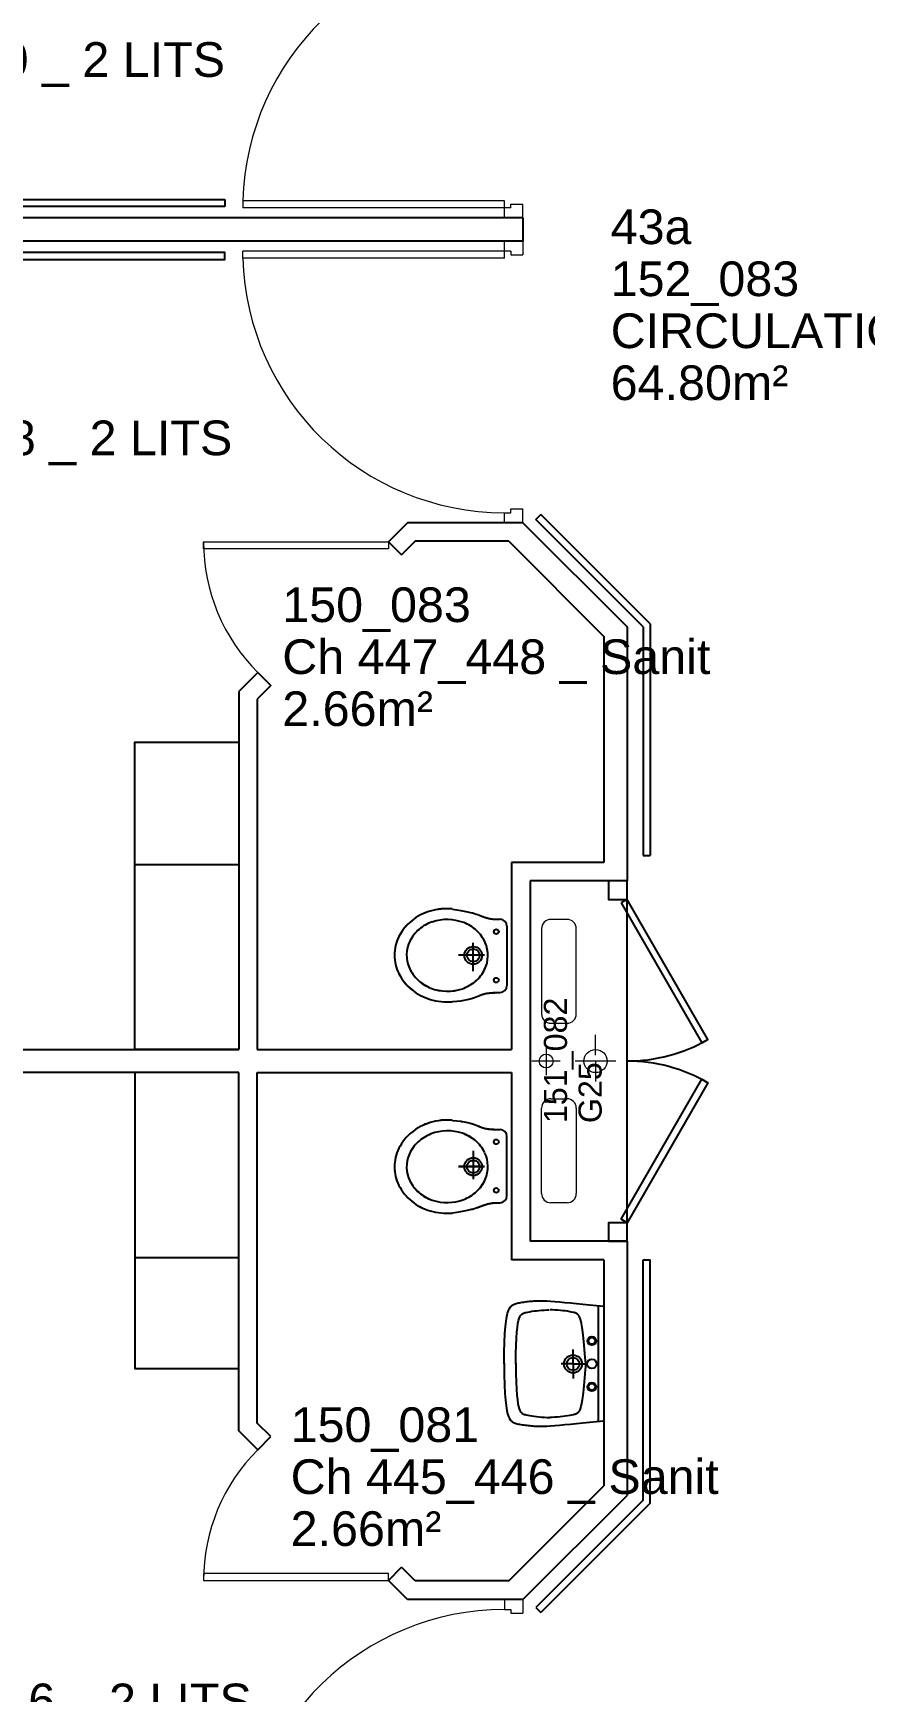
# Model space of a CAD drawing. Header units: metres. Extents: x -8 to 211, y -5 to 116.
# Drawn here: x 148.21 to 151.8, y 79.02 to 86.2 of the extents above; entities that cross this region are included whole.
import ezdxf

# ---------------------------------------------------------------- set-up
doc = ezdxf.new("R2010")
doc.units = ezdxf.units.M
doc.header["$LTSCALE"] = 0.6
doc.header["$MEASUREMENT"] = 0
doc.linetypes.add('CONTINU', pattern=[0])
doc.layers.get('0').update_dxf_attribs({"linetype": 'CONTINUOUS'})
for name, color, linetype in [('006 sanitaire', 5, 'CONTINUOUS'), ('009 main courante', 181, 'CONTINUOUS'), ('A_AGENC', 204, 'CONTINUOUS'), ('A_EQMP', 142, 'CONTINUOUS'), ('A_Etiqu_Gaine', 8, 'CONTINUOUS'), ('A_Etiqu_Gaine_ancien', 8, 'CONTINUOUS'), ('A_Etiqu_Gaine_code', 8, 'CONTINUOUS'), ('A_Etiqu_Local', 8, 'CONTINUOUS'), ('A_Etiqu_Local_ancien', 8, 'CONTINUOUS'), ('A_MUR_CLOIS', 8, 'CONTINU')]:
    doc.layers.add(name, color=color, linetype=linetype)
doc.layers.add('A_PORTE', color=8, linetype='CONTINU', lineweight=0)
doc.layers.add('A_SANI', color=5, linetype='CONTINU', lineweight=0)
doc.styles.add('Attribut', font='arial.ttf')

# ---------------------------------------------------------------- blocks, each defined once
blk = doc.blocks.new('A_Etiqu_Local')
at = {"style": 'Attribut', "flags": 1}
for tag, p in [('CODE_HOPITAL', (-0.4463, 1.632)), ('CODE_SITE', (-0.4463, 1.407)), ('CODE_BATIMENT', (-0.4463, 1.182)), ('CODE_SECTEUR', (-0.4463, 0.957)), ('CODE_ETAGE', (-0.4463, 0.732)), ('NOM_NORMALISE', (-0.4463, -0.843)), ('SECTEUR_ACTIVITE', (-0.4463, -1.068)), ('SOUS_SECTEUR_ACTIVITE', (-0.4463, -1.293)), ('VOLUME', (-0.4463, -1.518)), ('SERVICE', (-0.4463, -1.743)), ('CODE_UG', (-0.4463, -1.968)), ('CODE_UA', (-0.4463, -2.193)), ('CODE_POLE', (-0.4463, -2.418)), ('OCCUPANT_EXTERNE', (-0.4463, -2.643)), ('DISPONIBILITE', (-0.4463, -2.868)), ('ACCES_HANDICAPES', (-0.4463, -3.093)), ('NATURE_SOL', (-0.4463, -3.318)), ('RISQUE_LABORATOIRE', (-0.4463, -3.543)), ('AMIANTE', (-0.4463, -3.768))]:
    blk.add_attdef(tag, p, '', height=0.15, dxfattribs=at)
at = {"layer": 'A_Etiqu_Local', "style": 'Attribut'}
for tag, p in [('CODE_PIECE', (-0.4463, 0.282)), ('NOM_USAGE', (-0.4463, 0.057)), ('SURFACE', (-0.4463, -0.168))]:
    blk.add_attdef(tag, p, '', height=0.15, dxfattribs=at)
at = {"layer": 'A_Etiqu_Local_ancien', "style": 'Attribut'}
blk.add_attdef('CODE_PIECE_ANCIEN', (-0.4463, 0.507), '', height=0.15, dxfattribs=at)
blk = doc.blocks.new('A_Etiqu_Gaine')
at = {"style": 'Attribut', "flags": 1}
for tag, p in [('CODE_HOPITAL', (-0.4323, 0.8651)), ('CODE_SITE', (-0.4323, 0.7151)), ('CODE_BATIMENT', (-0.4323, 0.5651)), ('CODE_SECTEUR', (-0.4323, 0.4151)), ('CODE_ETAGE', (-0.4323, 0.2651)), ('NOM_NORMALISE', (-0.4323, -0.3349)), ('SECTEUR_ACTIVITE', (-0.4323, -0.4849)), ('SOUS_SECTEUR_ACTIVITE', (-0.4323, -0.6349)), ('SURFACE', (-0.4323, -0.7849)), ('CODE_UG', (-0.4323, -0.9349)), ('CODE_POLE', (-0.4323, -1.0849)), ('AMIANTE', (-0.4323, -1.2349))]:
    blk.add_attdef(tag, p, '', height=0.1, dxfattribs=at)
at = {"layer": 'A_Etiqu_Gaine', "style": 'Attribut'}
blk.add_attdef('NOM_USAGE', (-0.4323, -0.1849), '', height=0.1, dxfattribs=at)
at = {"layer": 'A_Etiqu_Gaine_ancien', "style": 'Attribut'}
blk.add_attdef('CODE_PIECE_ANCIEN', (-0.4323, 0.1151), '', height=0.1, dxfattribs=at)
at = {"layer": 'A_Etiqu_Gaine_code', "style": 'Attribut'}
blk.add_attdef('CODE_PIECE', (-0.4323, -0.0349), '', height=0.1, dxfattribs=at)
blk = doc.blocks.new('A$C26E73A60')
at = {"layer": '006 sanitaire', "linetype": 'Continuous'}
for p, q in [((0.0191, 0.5014), (0.0233, 0.5101)), ((0.0233, 0.5101), (0.0278, 0.5167)), ((0.0278, 0.5167), (0.0302, 0.5195)), ((0.0302, 0.5195), (0.0327, 0.5219)), ((0.0327, 0.5219), (0.0354, 0.524)), ((0.0354, 0.524), (0.0382, 0.5259)), ((0.0382, 0.5259), (0.0413, 0.5276)), ((0.0413, 0.5276), (0.0447, 0.5291)), ((0.0447, 0.5291), (0.0483, 0.5305)), ((0.0483, 0.5305), (0.0524, 0.5317)), ((0.0524, 0.5317), (0.0568, 0.5328)), ((0.0568, 0.5328), (0.0616, 0.5339)), ((0.0616, 0.5339), (0.067, 0.5349)), ((0.067, 0.5349), (0.0727, 0.5359)), ((0.0727, 0.5359), (0.0787, 0.5369)), ((0.0787, 0.5369), (0.085, 0.5378)), ((0.085, 0.5378), (0.0915, 0.5386)), ((0.0915, 0.5386), (0.098, 0.5395)), ((0.098, 0.5395), (0.1046, 0.5402)), ((0.1046, 0.5402), (0.1111, 0.5409)), ((0.1111, 0.5409), (0.1175, 0.5415)), ((0.1175, 0.5415), (0.1237, 0.5421)), ((0.1237, 0.5421), (0.1296, 0.5425)), ((0.1296, 0.5425), (0.1353, 0.5429)), ((0.1353, 0.5429), (0.1409, 0.5432)), ((0.1409, 0.5432), (0.1465, 0.5434)), ((0.1465, 0.5434), (0.1522, 0.5435)), ((0.1522, 0.5435), (0.158, 0.5436)), ((0.158, 0.5436), (0.164, 0.5435)), ((0.162, 0.5025), (0.1731, 0.5033)), ((0.164, 0.5435), (0.1704, 0.5433)), ((0.1704, 0.5433), (0.1772, 0.5431)), ((0.1731, 0.5033), (0.1842, 0.5039)), ((0.1772, 0.5431), (0.1845, 0.5427)), ((0.1842, 0.5039), (0.195, 0.5043)), ((0.1845, 0.5427), (0.2008, 0.5416)), ((0.21, 0.5039), (0.1993, 0.5043)), ((0.2008, 0.5416), (0.2194, 0.5402)), ((0.2211, 0.5033), (0.21, 0.5039)), ((0.2194, 0.5402), (0.2401, 0.5384)), ((0.2322, 0.5025), (0.2211, 0.5033)), ((0.2401, 0.5384), (0.2627, 0.5362)), ((0.2627, 0.5362), (0.2872, 0.5339)), ((0.2872, 0.5339), (0.3133, 0.5313)), ((0.3133, 0.5313), (0.341, 0.5285)), ((0.341, 0.5285), (0.37, 0.5256)), ((0.37, 0.5256), (0.4003, 0.5225)), ((0.4003, 0.5225), (0.4317, 0.5194)), ((0.4068, 0.5194), (0.4068, 0.0241)), ((0.4317, 0.5194), (0.4317, 0.0241)), ((0.0038, 0.4012), (0.006, 0.4312)), ((0.006, 0.4312), (0.0087, 0.4555)), ((0.0087, 0.4555), (0.0118, 0.4748)), ((0.0118, 0.4748), (0.0152, 0.4899)), ((0.0152, 0.4899), (0.0191, 0.5014)), ((0.0572, 0.4282), (0.0596, 0.4447)), ((0.0596, 0.4447), (0.0622, 0.4574)), ((0.0622, 0.4574), (0.0652, 0.4671)), ((0.0652, 0.4671), (0.0683, 0.4744)), ((0.0683, 0.4744), (0.0716, 0.4798)), ((0.0716, 0.4798), (0.0733, 0.482)), ((0.0733, 0.482), (0.0751, 0.4839)), ((0.0751, 0.4839), (0.077, 0.4856)), ((0.077, 0.4856), (0.0789, 0.487)), ((0.0789, 0.487), (0.081, 0.4883)), ((0.081, 0.4883), (0.0833, 0.4894)), ((0.0833, 0.4894), (0.0858, 0.4904)), ((0.0858, 0.4904), (0.0885, 0.4913)), ((0.0885, 0.4913), (0.0914, 0.4922)), ((0.0914, 0.4922), (0.0947, 0.493)), ((0.0947, 0.493), (0.102, 0.4946)), ((0.102, 0.4946), (0.1103, 0.4961)), ((0.1103, 0.4961), (0.1196, 0.4976)), ((0.1196, 0.4976), (0.1295, 0.499)), ((0.1295, 0.499), (0.14, 0.5003)), ((0.14, 0.5003), (0.1509, 0.5015)), ((0.1509, 0.5015), (0.162, 0.5025)), ((0.2433, 0.5015), (0.2322, 0.5025)), ((0.2542, 0.5003), (0.2433, 0.5015)), ((0.2647, 0.499), (0.2542, 0.5003)), ((0.2747, 0.4976), (0.2647, 0.499)), ((0.2839, 0.4961), (0.2747, 0.4976)), ((0.2922, 0.4946), (0.2839, 0.4961)), ((0.2996, 0.493), (0.2922, 0.4946)), ((0.3028, 0.4922), (0.2996, 0.493)), ((0.3057, 0.4913), (0.3028, 0.4922)), ((0.3084, 0.4904), (0.3057, 0.4913)), ((0.3109, 0.4894), (0.3084, 0.4904)), ((0.3132, 0.4883), (0.3109, 0.4894)), ((0.3153, 0.487), (0.3132, 0.4883)), ((0.3173, 0.4856), (0.3153, 0.487)), ((0.3191, 0.4839), (0.3173, 0.4856)), ((0.3209, 0.482), (0.3191, 0.4839)), ((0.3226, 0.4798), (0.3209, 0.482)), ((0.3259, 0.4744), (0.3226, 0.4798)), ((0.3291, 0.4671), (0.3259, 0.4744)), ((0.3322, 0.4574), (0.3291, 0.4671)), ((0.3353, 0.4447), (0.3322, 0.4574)), ((0.3382, 0.4282), (0.3353, 0.4447)), ((0.0008, 0.3212), (0.002, 0.3648)), ((0.002, 0.3648), (0.0038, 0.4012)), ((0.0521, 0.3508), (0.0534, 0.3819)), ((0.0534, 0.3819), (0.0551, 0.4075)), ((0.0551, 0.4075), (0.0572, 0.4282)), ((0.3412, 0.4075), (0.3382, 0.4282)), ((0.3441, 0.3819), (0.3412, 0.4075)), ((0.347, 0.3508), (0.3441, 0.3819)), ((0, 0.2698), (0.0008, 0.3212)), ((0.0508, 0.2696), (0.0512, 0.3135)), ((0.0512, 0.3135), (0.0521, 0.3508)), ((0.2982, 0.2698), (0.2982, 0.333)), ((0.3499, 0.3135), (0.347, 0.3508)), ((0.3529, 0.2696), (0.3499, 0.3135)), ((0, 0.2737), (0.0008, 0.2223)), ((0.0008, 0.2223), (0.002, 0.1788)), ((0.0508, 0.2729), (0.0512, 0.229)), ((0.0512, 0.229), (0.0521, 0.1917)), ((0.2982, 0.2698), (0.2471, 0.2698)), ((0.2982, 0.2698), (0.2982, 0.2066)), ((0.2982, 0.2698), (0.3492, 0.2698)), ((0.3499, 0.229), (0.347, 0.1917)), ((0.3529, 0.2729), (0.3499, 0.229)), ((0.002, 0.1788), (0.0038, 0.1423)), ((0.0521, 0.1917), (0.0534, 0.1606)), ((0.0534, 0.1606), (0.0551, 0.135)), ((0.3441, 0.1606), (0.3412, 0.135)), ((0.347, 0.1917), (0.3441, 0.1606)), ((0.0038, 0.1423), (0.006, 0.1124)), ((0.006, 0.1124), (0.0087, 0.0881)), ((0.0087, 0.0881), (0.0118, 0.0687)), ((0.0551, 0.135), (0.0572, 0.1143)), ((0.0572, 0.1143), (0.0596, 0.0979)), ((0.0596, 0.0979), (0.0622, 0.0851)), ((0.0622, 0.0851), (0.0652, 0.0754)), ((0.0652, 0.0754), (0.0683, 0.0681)), ((0.3291, 0.0754), (0.3259, 0.0681)), ((0.3322, 0.0851), (0.3291, 0.0754)), ((0.3353, 0.0979), (0.3322, 0.0851)), ((0.3382, 0.1143), (0.3353, 0.0979)), ((0.3412, 0.135), (0.3382, 0.1143)), ((0.0118, 0.0687), (0.0152, 0.0537)), ((0.0152, 0.0537), (0.0191, 0.0422)), ((0.0191, 0.0422), (0.0233, 0.0334)), ((0.0233, 0.0334), (0.0278, 0.0268)), ((0.0278, 0.0268), (0.0302, 0.0241)), ((0.0302, 0.0241), (0.0327, 0.0217)), ((0.0327, 0.0217), (0.0354, 0.0195)), ((0.0354, 0.0195), (0.0382, 0.0176)), ((0.0382, 0.0176), (0.0413, 0.0159)), ((0.0413, 0.0159), (0.0447, 0.0144)), ((0.0447, 0.0144), (0.0483, 0.0131)), ((0.0483, 0.0131), (0.0524, 0.0119)), ((0.0524, 0.0119), (0.0568, 0.0108)), ((0.0568, 0.0108), (0.0616, 0.0097)), ((0.0616, 0.0097), (0.067, 0.0087)), ((0.067, 0.0087), (0.0727, 0.0077)), ((0.0683, 0.0681), (0.0716, 0.0627)), ((0.0716, 0.0627), (0.0733, 0.0605)), ((0.0727, 0.0077), (0.0787, 0.0067)), ((0.0733, 0.0605), (0.0751, 0.0586)), ((0.0751, 0.0586), (0.077, 0.0569)), ((0.077, 0.0569), (0.0789, 0.0555)), ((0.0787, 0.0067), (0.085, 0.0058)), ((0.0789, 0.0555), (0.081, 0.0542)), ((0.081, 0.0542), (0.0833, 0.0531)), ((0.0833, 0.0531), (0.0858, 0.0521)), ((0.085, 0.0058), (0.0915, 0.0049)), ((0.0858, 0.0521), (0.0885, 0.0512)), ((0.0885, 0.0512), (0.0914, 0.0503)), ((0.0914, 0.0503), (0.0947, 0.0495)), ((0.0915, 0.0049), (0.098, 0.0041)), ((0.0947, 0.0495), (0.102, 0.0479)), ((0.098, 0.0041), (0.1046, 0.0034)), ((0.102, 0.0479), (0.1103, 0.0464)), ((0.1046, 0.0034), (0.1111, 0.0027)), ((0.1103, 0.0464), (0.1196, 0.0449)), ((0.1111, 0.0027), (0.1175, 0.002)), ((0.1175, 0.002), (0.1237, 0.0015)), ((0.1196, 0.0449), (0.1297, 0.0435)), ((0.1237, 0.0015), (0.1296, 0.001)), ((0.1296, 0.001), (0.1353, 0.0006)), ((0.1297, 0.0435), (0.1403, 0.0422)), ((0.1353, 0.0006), (0.1409, 0.0004)), ((0.1403, 0.0422), (0.1514, 0.041)), ((0.1409, 0.0004), (0.1465, 0.0001)), ((0.1465, 0.0001), (0.1522, 0)), ((0.1514, 0.041), (0.1627, 0.04)), ((0.1522, 0), (0.158, 0)), ((0.158, 0), (0.164, 0.0001)), ((0.1627, 0.04), (0.1743, 0.0392)), ((0.164, 0.0001), (0.1704, 0.0002)), ((0.1704, 0.0002), (0.1772, 0.0005)), ((0.1743, 0.0392), (0.1858, 0.0385)), ((0.1772, 0.0005), (0.1845, 0.0009)), ((0.1845, 0.0009), (0.2008, 0.002)), ((0.1858, 0.0385), (0.1971, 0.0382)), ((0.2085, 0.0385), (0.1971, 0.0382)), ((0.2008, 0.002), (0.2194, 0.0034)), ((0.22, 0.0392), (0.2085, 0.0385)), ((0.2194, 0.0034), (0.2401, 0.0052)), ((0.2315, 0.04), (0.22, 0.0392)), ((0.2429, 0.041), (0.2315, 0.04)), ((0.2401, 0.0052), (0.2627, 0.0073)), ((0.2539, 0.0422), (0.2429, 0.041)), ((0.2646, 0.0435), (0.2539, 0.0422)), ((0.2627, 0.0073), (0.2872, 0.0097)), ((0.2746, 0.0449), (0.2646, 0.0435)), ((0.2839, 0.0464), (0.2746, 0.0449)), ((0.2922, 0.0479), (0.2839, 0.0464)), ((0.2872, 0.0097), (0.3133, 0.0123)), ((0.2996, 0.0495), (0.2922, 0.0479)), ((0.3028, 0.0503), (0.2996, 0.0495)), ((0.3057, 0.0512), (0.3028, 0.0503)), ((0.3084, 0.0521), (0.3057, 0.0512)), ((0.3109, 0.0531), (0.3084, 0.0521)), ((0.3132, 0.0542), (0.3109, 0.0531)), ((0.3153, 0.0555), (0.3132, 0.0542)), ((0.3133, 0.0123), (0.341, 0.0151)), ((0.3173, 0.0569), (0.3153, 0.0555)), ((0.3191, 0.0586), (0.3173, 0.0569)), ((0.3209, 0.0605), (0.3191, 0.0586)), ((0.3226, 0.0627), (0.3209, 0.0605)), ((0.3259, 0.0681), (0.3226, 0.0627)), ((0.341, 0.0151), (0.37, 0.018)), ((0.37, 0.018), (0.4003, 0.021)), ((0.4003, 0.021), (0.4317, 0.0241))]:
    blk.add_line(p, q, dxfattribs=at)
for centre, radius in [((0.3797, 0.3693), 0.0189), ((0.3797, 0.3693), 0.0144), ((0.2982, 0.2698), 0.0387), ((0.2982, 0.2698), 0.0274), ((0.3797, 0.2698), 0.0204), ((0.3797, 0.1703), 0.0189), ((0.3797, 0.1703), 0.0144)]:
    blk.add_circle(centre, radius, dxfattribs=at)

msp = doc.modelspace()

# ---------------------------------------------------------------- linework, layer by layer
at = {"layer": '006 sanitaire', "color": 8, "linetype": 'Continuous'}
for p, q in [((150.0193, 82.4041), (150.0386, 82.4012)), ((150.0386, 82.4016), (150.0558, 82.3987)), ((150.0386, 82.4012), (150.0558, 82.3983)), ((150.0558, 82.3983), (150.071, 82.3954)), ((150.071, 82.3958), (150.0843, 82.393)), ((150.071, 82.3954), (150.0843, 82.3926)), ((150.0843, 82.393), (150.096, 82.3903)), ((150.0843, 82.3926), (150.096, 82.3899)), ((150.096, 82.3903), (150.1061, 82.3876)), ((150.1061, 82.3876), (150.1149, 82.3851)), ((150.1149, 82.3847), (150.1225, 82.3824)), ((150.1225, 82.3827), (150.1291, 82.3805)), ((150.1291, 82.3801), (150.1348, 82.3781)), ((150.1348, 82.3781), (150.1374, 82.3771)), ((150.1374, 82.3775), (150.1399, 82.3766)), ((150.1399, 82.3762), (150.1422, 82.3754)), ((150.1422, 82.3757), (150.1444, 82.3749)), ((150.1444, 82.3749), (150.1466, 82.3741)), ((150.1444, 82.3745), (150.1466, 82.3737)), ((150.1466, 82.3741), (150.1487, 82.3733)), ((150.1487, 82.3729), (150.1507, 82.3722)), ((150.1507, 82.3725), (150.1528, 82.3718)), ((150.1507, 82.3722), (150.1528, 82.3714)), ((150.1528, 82.3714), (150.1548, 82.3707)), ((150.1548, 82.3707), (150.1569, 82.3699)), ((150.1569, 82.3699), (150.159, 82.3692)), ((150.159, 82.3696), (150.1612, 82.3689)), ((150.159, 82.3692), (150.1612, 82.3685)), ((150.1612, 82.3685), (150.1634, 82.3678)), ((150.1634, 82.3681), (150.1657, 82.3674)), ((150.1634, 82.3678), (150.1657, 82.3671)), ((150.1657, 82.3671), (150.1679, 82.3664)), ((150.1679, 82.3668), (150.1702, 82.3661)), ((150.1679, 82.3664), (150.1702, 82.3657)), ((150.1702, 82.3661), (150.1725, 82.3655)), ((150.1725, 82.3655), (150.1748, 82.3649)), ((150.1725, 82.3651), (150.1748, 82.3645)), ((150.1748, 82.3649), (150.1771, 82.3643)), ((150.1748, 82.3645), (150.1771, 82.3639)), ((150.1771, 82.3643), (150.1793, 82.3638)), ((150.1771, 82.3639), (150.1793, 82.3634)), ((150.1793, 82.3638), (150.1837, 82.3629)), ((150.1793, 82.3634), (150.1837, 82.3626)), ((150.1837, 82.3629), (150.1881, 82.3622)), ((150.1837, 82.3626), (150.1881, 82.3618)), ((150.1881, 82.3618), (150.1924, 82.3613)), ((150.1924, 82.3617), (150.1966, 82.3613)), ((150.1966, 82.3613), (150.2009, 82.361)), ((150.2009, 82.3606), (150.2052, 82.3604)), ((150.2052, 82.3608), (150.2096, 82.3606)), ((150.2052, 82.3604), (150.2096, 82.3603)), ((150.2096, 82.3606), (150.214, 82.3606)), ((150.214, 82.3606), (150.2186, 82.3606)), ((150.214, 82.3602), (150.2186, 82.3602)), ((150.2186, 82.3606), (150.2234, 82.3606)), ((150.2234, 82.3606), (150.2265, 82.3604)), ((150.2554, 82.3305), (150.2554, 82.0733)), ((150.1096, 82.1356), (150.1096, 82.2576)), ((150.1584, 82.2043), (150.0461, 82.2043)), ((150.0193, 82.0037), (150.0386, 82.0054)), ((150.0386, 82.0054), (150.0558, 82.0075)), ((150.0558, 82.0075), (150.071, 82.01)), ((150.071, 82.0103), (150.0843, 82.013)), ((150.0843, 82.013), (150.096, 82.0158)), ((150.096, 82.0158), (150.1061, 82.0188)), ((150.096, 82.0155), (150.1061, 82.0184)), ((150.1061, 82.0184), (150.1149, 82.0213)), ((150.1149, 82.0217), (150.1225, 82.0245)), ((150.1149, 82.0213), (150.1225, 82.0241)), ((150.1225, 82.0245), (150.1291, 82.0272)), ((150.1291, 82.0272), (150.1348, 82.0296)), ((150.1348, 82.0296), (150.1374, 82.0307)), ((150.1374, 82.0303), (150.1399, 82.0314)), ((150.1399, 82.0314), (150.1422, 82.0323)), ((150.1422, 82.0323), (150.1444, 82.0332)), ((150.1444, 82.0336), (150.1466, 82.0344)), ((150.1466, 82.034), (150.1487, 82.0348)), ((150.1487, 82.0351), (150.1507, 82.0358)), ((150.1507, 82.0358), (150.1528, 82.0365)), ((150.1507, 82.0355), (150.1528, 82.0361)), ((150.1528, 82.0361), (150.1548, 82.0367)), ((150.1548, 82.0371), (150.1569, 82.0377)), ((150.1548, 82.0367), (150.1569, 82.0373)), ((150.1569, 82.0373), (150.159, 82.0378)), ((150.159, 82.0382), (150.1612, 82.0387)), ((150.159, 82.0378), (150.1612, 82.0383)), ((150.1612, 82.0387), (150.1634, 82.0392)), ((150.1612, 82.0383), (150.1634, 82.0388)), ((150.1634, 82.0392), (150.1657, 82.0396)), ((150.1634, 82.0388), (150.1657, 82.0392)), ((150.1657, 82.0396), (150.1679, 82.04)), ((150.1679, 82.04), (150.1702, 82.0404)), ((150.1679, 82.0396), (150.1702, 82.04)), ((150.1702, 82.04), (150.1725, 82.0403)), ((150.1725, 82.0403), (150.1748, 82.0406)), ((150.1748, 82.0406), (150.1771, 82.0409)), ((150.1771, 82.0409), (150.1793, 82.0412)), ((150.1793, 82.0415), (150.1837, 82.042)), ((150.1837, 82.042), (150.1881, 82.0423)), ((150.1837, 82.0416), (150.1881, 82.042)), ((150.1881, 82.042), (150.1924, 82.0422)), ((150.1924, 82.0426), (150.1966, 82.0428)), ((150.1966, 82.0428), (150.2009, 82.043)), ((150.1966, 82.0424), (150.2009, 82.0426)), ((150.2009, 82.0426), (150.2052, 82.0427)), ((150.2052, 82.0431), (150.2096, 82.0431)), ((150.2096, 82.0431), (150.214, 82.0432)), ((150.214, 82.0432), (150.2186, 82.0432)), ((150.2186, 82.0432), (150.2234, 82.0432)), ((150.2186, 82.0428), (150.2234, 82.0428)), ((150.2234, 82.0428), (150.2265, 82.0429)), ((150.0193, 81.4898), (150.0386, 81.4881)), ((150.0193, 81.4894), (150.0386, 81.4877)), ((150.0386, 81.4881), (150.0558, 81.486)), ((150.0558, 81.486), (150.071, 81.4836)), ((150.0558, 81.4856), (150.071, 81.4832)), ((150.071, 81.4836), (150.0843, 81.4809)), ((150.071, 81.4832), (150.0843, 81.4805)), ((150.0843, 81.4809), (150.096, 81.4781)), ((150.0843, 81.4805), (150.096, 81.4777)), ((150.096, 81.4777), (150.1061, 81.4748)), ((150.1061, 81.4752), (150.1149, 81.4722)), ((150.1061, 81.4748), (150.1149, 81.4719)), ((150.1149, 81.4722), (150.1225, 81.4694)), ((150.1225, 81.469), (150.1291, 81.4664)), ((150.1291, 81.4667), (150.1348, 81.4643)), ((150.1291, 81.4664), (150.1348, 81.4639)), ((150.1348, 81.4643), (150.1374, 81.4632)), ((150.1348, 81.4639), (150.1374, 81.4628)), ((150.1374, 81.4632), (150.1399, 81.4622)), ((150.1374, 81.4628), (150.1399, 81.4618)), ((150.1399, 81.4622), (150.1422, 81.4612)), ((150.1422, 81.4612), (150.1444, 81.4604)), ((150.1422, 81.4609), (150.1444, 81.46)), ((150.1444, 81.4604), (150.1466, 81.4595)), ((150.1444, 81.46), (150.1466, 81.4592)), ((150.1466, 81.4595), (150.1487, 81.4588)), ((150.1466, 81.4592), (150.1487, 81.4584)), ((150.1487, 81.4588), (150.1507, 81.4581)), ((150.1487, 81.4584), (150.1507, 81.4577)), ((150.1507, 81.4577), (150.1528, 81.457)), ((150.1528, 81.4574), (150.1548, 81.4568)), ((150.1528, 81.457), (150.1548, 81.4564)), ((150.1548, 81.4568), (150.1569, 81.4562)), ((150.1569, 81.4559), (150.159, 81.4553)), ((150.159, 81.4553), (150.1612, 81.4548)), ((150.1612, 81.4552), (150.1634, 81.4547)), ((150.1634, 81.4547), (150.1657, 81.4543)), ((150.1657, 81.4543), (150.1679, 81.4539)), ((150.1679, 81.4535), (150.1702, 81.4532)), ((150.1702, 81.4536), (150.1725, 81.4532)), ((150.1702, 81.4532), (150.1725, 81.4528)), ((150.1725, 81.4532), (150.1748, 81.4529)), ((150.1725, 81.4528), (150.1748, 81.4525)), ((150.1748, 81.4529), (150.1771, 81.4526)), ((150.1748, 81.4525), (150.1771, 81.4522)), ((150.1771, 81.4526), (150.1793, 81.4524)), ((150.1771, 81.4522), (150.1793, 81.452)), ((150.1793, 81.4524), (150.1837, 81.4519)), ((150.1793, 81.452), (150.1837, 81.4516)), ((150.1837, 81.4519), (150.1881, 81.4516)), ((150.1881, 81.4516), (150.1924, 81.4513)), ((150.1924, 81.4513), (150.1966, 81.4511)), ((150.1924, 81.4509), (150.1966, 81.4507)), ((150.1966, 81.4511), (150.2009, 81.4509)), ((150.2009, 81.4509), (150.2052, 81.4508)), ((150.2009, 81.4506), (150.2052, 81.4505)), ((150.2052, 81.4505), (150.2096, 81.4504)), ((150.2096, 81.4508), (150.214, 81.4508)), ((150.214, 81.4504), (150.2186, 81.4504)), ((150.2186, 81.4504), (150.2234, 81.4504)), ((150.2234, 81.4507), (150.2265, 81.4506)), ((150.2234, 81.4504), (150.2265, 81.4502)), ((150.1096, 81.358), (150.1096, 81.2359)), ((150.2554, 81.1635), (150.2554, 81.4206)), ((150.1584, 81.2896), (150.0461, 81.2896)), ((150.1584, 81.2892), (150.0461, 81.2892)), ((150.0193, 81.089), (150.0386, 81.092)), ((150.0386, 81.092), (150.0558, 81.0949)), ((150.0558, 81.0952), (150.071, 81.0981)), ((150.0558, 81.0949), (150.071, 81.0977)), ((150.071, 81.0977), (150.0843, 81.1005)), ((150.0843, 81.1005), (150.096, 81.1033)), ((150.096, 81.1037), (150.1061, 81.1063)), ((150.096, 81.1033), (150.1061, 81.1059)), ((150.1061, 81.1059), (150.1149, 81.1084)), ((150.1149, 81.1084), (150.1225, 81.1108)), ((150.1225, 81.1112), (150.1291, 81.1134)), ((150.1225, 81.1108), (150.1291, 81.113)), ((150.1291, 81.1134), (150.1348, 81.1155)), ((150.1291, 81.113), (150.1348, 81.1151)), ((150.1348, 81.1155), (150.1374, 81.1164)), ((150.1348, 81.1151), (150.1374, 81.116)), ((150.1374, 81.1164), (150.1399, 81.1173)), ((150.1374, 81.116), (150.1399, 81.1169)), ((150.1399, 81.1173), (150.1422, 81.1182)), ((150.1399, 81.1169), (150.1422, 81.1178)), ((150.1422, 81.1182), (150.1444, 81.119)), ((150.1422, 81.1178), (150.1444, 81.1186)), ((150.1444, 81.119), (150.1466, 81.1198)), ((150.1466, 81.1198), (150.1487, 81.1206)), ((150.1466, 81.1195), (150.1487, 81.1202)), ((150.1487, 81.1206), (150.1507, 81.1214)), ((150.1487, 81.1202), (150.1507, 81.121)), ((150.1507, 81.1214), (150.1528, 81.1221)), ((150.1528, 81.1221), (150.1548, 81.1229)), ((150.1528, 81.1217), (150.1548, 81.1225)), ((150.1548, 81.1229), (150.1569, 81.1236)), ((150.1548, 81.1225), (150.1569, 81.1232)), ((150.1569, 81.1236), (150.159, 81.1243)), ((150.1569, 81.1232), (150.159, 81.1239)), ((150.159, 81.1239), (150.1612, 81.1247)), ((150.1612, 81.1247), (150.1634, 81.1254)), ((150.1634, 81.1258), (150.1657, 81.1265)), ((150.1657, 81.1265), (150.1679, 81.1272)), ((150.1657, 81.1261), (150.1679, 81.1268)), ((150.1679, 81.1272), (150.1702, 81.1278)), ((150.1702, 81.1278), (150.1725, 81.1284)), ((150.1725, 81.1281), (150.1748, 81.1287)), ((150.1748, 81.129), (150.1771, 81.1296)), ((150.1771, 81.1292), (150.1793, 81.1297)), ((150.1793, 81.1297), (150.1837, 81.1306)), ((150.1837, 81.131), (150.1881, 81.1317)), ((150.1881, 81.1317), (150.1924, 81.1322)), ((150.1881, 81.1313), (150.1924, 81.1319)), ((150.1924, 81.1322), (150.1966, 81.1327)), ((150.1924, 81.1319), (150.1966, 81.1323)), ((150.1966, 81.1323), (150.2009, 81.1326)), ((150.2009, 81.133), (150.2052, 81.1331)), ((150.2009, 81.1326), (150.2052, 81.1328)), ((150.2052, 81.1328), (150.2096, 81.1329)), ((150.2096, 81.1333), (150.214, 81.1333)), ((150.214, 81.133), (150.2186, 81.133)), ((150.2186, 81.1334), (150.2234, 81.1334)), ((150.2186, 81.133), (150.2234, 81.133)), ((150.2234, 81.1334), (150.2265, 81.1335))]:
    msp.add_line(p, q, dxfattribs=at)
for centre, radius in [((150.2093, 82.3068), 0.0105), ((150.2093, 82.3065), 0.0105), ((150.1096, 82.2039), 0.0383), ((150.1096, 82.2043), 0.0276), ((150.2093, 82.0965), 0.0105), ((150.2093, 81.3967), 0.0105), ((150.1096, 81.2896), 0.0383), ((150.1096, 81.2892), 0.0383), ((150.1096, 81.2896), 0.0276), ((150.1096, 81.2892), 0.0276), ((150.2093, 81.1867), 0.0105)]:
    msp.add_circle(centre, radius, dxfattribs=at)
for centre, radius, start, end in [((149.9883, 82.1731), 0.232, 106.22047, 128.6625), ((149.996, 82.1466), 0.2596, 85.01907, 106.22016), ((149.996, 82.1462), 0.2596, 85.01907, 106.22016), ((149.9964, 82.1606), 0.1986, 68.71824, 108.91928), ((150.2254, 82.3301), 0.03, 359.99998, 87.81649), ((149.9475, 82.205), 0.1787, 153.37703, 180.00001), ((149.9726, 82.1927), 0.2069, 128.66279, 153.37745), ((149.9726, 82.1924), 0.2069, 128.66279, 153.37745), ((149.9774, 82.1961), 0.1581, 130.26793, 153.69014), ((149.9891, 82.1823), 0.1761, 108.90989, 130.26754), ((150.0046, 82.182), 0.1761, 47.36056, 68.7182), ((150.0168, 82.1952), 0.1581, 23.93805, 47.36027), ((149.9592, 82.2051), 0.1377, 153.69118, 203.91568), ((150.0354, 82.2035), 0.1377, 333.69002, 23.93902), ((150.0354, 82.2031), 0.1377, 333.69002, 23.93902), ((149.9483, 82.2053), 0.1796, 180.00042, 206.51893), ((149.9778, 82.2134), 0.1581, 203.93805, 227.36027), ((150.0171, 82.2126), 0.1581, 310.26863, 333.69085), ((150.0171, 82.2122), 0.1581, 310.26863, 333.69085), ((149.9754, 82.2188), 0.2098, 206.51896, 231.02157), ((149.9754, 82.2185), 0.2098, 206.51896, 231.02157), ((149.99, 82.2266), 0.1761, 227.36056, 248.7182), ((149.99, 82.2263), 0.1761, 227.36056, 248.7182), ((150.0055, 82.2263), 0.1761, 288.91066, 310.2683), ((150.2254, 82.0729), 0.03, 272.18353, 359.99998), ((149.9911, 82.2383), 0.2348, 231.02128, 253.30031), ((149.9983, 82.2624), 0.26, 253.30068, 274.46337), ((149.9982, 82.2476), 0.1986, 248.71824, 288.88532), ((149.9982, 82.2473), 0.1986, 248.71824, 288.88532), ((149.9754, 81.2751), 0.2098, 128.97843, 153.48104), ((149.9911, 81.2556), 0.2348, 106.69969, 128.97872), ((149.9911, 81.2552), 0.2348, 106.69969, 128.97872), ((149.99, 81.2669), 0.1761, 111.2818, 132.63944), ((149.9983, 81.2315), 0.26, 85.53663, 106.69932), ((149.9983, 81.2312), 0.26, 85.53663, 106.69932), ((149.9982, 81.2459), 0.1986, 71.09023, 111.2684), ((150.0055, 81.2676), 0.1761, 49.7317, 71.08934), ((150.0055, 81.2672), 0.1761, 49.7317, 71.08934), ((150.2254, 81.4206), 0.03, 359.99998, 87.81648), ((150.2254, 81.4203), 0.03, 359.99998, 87.81648), ((149.9483, 81.2886), 0.1796, 153.48107, 179.99958), ((149.9483, 81.2882), 0.1796, 153.48107, 179.99958), ((149.9778, 81.2805), 0.1581, 132.63973, 156.06195), ((149.9778, 81.2802), 0.1581, 132.63973, 156.06195), ((150.0171, 81.2814), 0.1581, 26.30915, 49.73137), ((150.0354, 81.29), 0.1377, 336.06169, 26.28815), ((149.9475, 81.2886), 0.1787, 179.99999, 206.62297), ((149.9475, 81.2882), 0.1787, 179.99999, 206.62297), ((149.9592, 81.2888), 0.1377, 156.0615, 206.3221), ((149.9592, 81.2884), 0.1377, 156.0615, 206.3221), ((149.9726, 81.3012), 0.2069, 206.62255, 231.33721), ((149.9774, 81.2979), 0.1581, 206.31041, 229.73262), ((149.9774, 81.2975), 0.1581, 206.31041, 229.73262), ((150.0168, 81.2987), 0.1581, 312.63973, 336.06195), ((150.0168, 81.2983), 0.1581, 312.63973, 336.06195), ((149.9883, 81.3208), 0.232, 231.3375, 253.77953), ((149.9883, 81.3204), 0.232, 231.3375, 253.77953), ((149.9891, 81.3116), 0.1761, 229.7317, 251.08934), ((149.9891, 81.3112), 0.1761, 229.7317, 251.08934), ((149.9964, 81.3326), 0.1986, 251.08941, 291.29174), ((150.0046, 81.3116), 0.1761, 291.2818, 312.63944), ((150.2254, 81.1631), 0.03, 272.18353, 359.99998), ((149.996, 81.3473), 0.2596, 253.77984, 274.98093)]:
    msp.add_arc(centre, radius, start, end, dxfattribs=at)
at = {"layer": '009 main courante', "color": 8, "linetype": 'Continuous'}
for p, q in [((146.0899, 85.4764), (149.0349, 85.4764)), ((149.0349, 85.4464), (146.0899, 85.4464)), ((149.0349, 85.4764), (149.0349, 85.4464)), ((150.3806, 84.0914), (150.4018, 84.1126)), ((150.8452, 83.6267), (150.3806, 84.0914)), ((150.8752, 83.6391), (150.4018, 84.1126)), ((150.8452, 83.6267), (150.8452, 82.6357)), ((150.8752, 83.6391), (150.8752, 82.6357)), ((150.8452, 82.6358), (150.8752, 82.6357)), ((150.8452, 80.8864), (150.8752, 80.8864)), ((150.8452, 79.8454), (150.8452, 80.8864)), ((150.8752, 79.833), (150.8752, 80.8864)), ((150.8452, 79.8454), (150.3806, 79.3808)), ((150.8752, 79.833), (150.4018, 79.3596)), ((150.3806, 79.3808), (150.4018, 79.3596))]:
    msp.add_line(p, q, dxfattribs=at)
msp.add_lwpolyline([(146.0899, 85.216), (149.0349, 85.216), (149.0349, 85.246), (146.0899, 85.246)], dxfattribs=at)
at = {"layer": 'A_AGENC', "color": 8, "linetype": 'Continuous'}
for points in [[(150.7749, 82.5265), (150.6949, 82.5265), (150.6949, 82.4465), (150.7749, 82.4465)], [(150.7749, 81.0465), (150.6949, 81.0465), (150.6949, 80.9665), (150.7749, 80.9665), (150.7749, 82.5265)]]:
    msp.add_lwpolyline(points, dxfattribs=at)
for points in [[(150.7489, 82.4315), (151.0989, 81.8253), (151.1249, 81.8403), (150.7749, 82.4465)], [(150.7489, 81.0615), (151.0989, 81.6677), (151.1249, 81.6527), (150.7749, 81.0465)]]:
    msp.add_lwpolyline(points, close=True, dxfattribs=at)
for centre, start, end in [((150.7749, 82.4465), 270, 300), ((150.7749, 81.0465), 59.99999, 90)]:
    msp.add_arc(centre, 0.7, start, end, dxfattribs=at)
at = {"layer": 'A_EQMP', "color": 8, "linetype": 'Continuous'}
for p, q in [((148.6449, 82.5967), (149.0949, 82.5967)), ((148.6449, 80.8965), (149.0949, 80.8965))]:
    msp.add_line(p, q, dxfattribs=at)
for points in [[(149.0949, 81.7967), (148.6449, 81.7967), (148.6449, 83.1267), (149.0949, 83.1267)], [(149.0949, 81.6965), (148.6449, 81.6965), (148.6449, 80.416), (149.0949, 80.416)]]:
    msp.add_lwpolyline(points, close=True, dxfattribs=at)
at = {"layer": 'A_MUR_CLOIS', "color": 8, "linetype": 'Continuous'}
for p, q in [((150.3249, 85.3964), (145.9999, 85.3964)), ((150.3249, 85.3965), (150.3249, 85.2963)), ((150.3249, 85.2963), (145.9999, 85.2963)), ((149.8249, 84.0765), (149.7428, 83.9944)), ((150.3249, 84.0765), (149.8249, 84.0765)), ((150.3249, 84.0765), (150.7749, 83.6265)), ((149.7428, 83.9944), (149.7993, 83.9378)), ((149.8581, 83.9965), (149.7993, 83.9378)), ((150.2635, 83.9965), (149.8581, 83.9965)), ((150.2635, 83.9965), (150.6749, 83.5851)), ((150.6749, 83.5851), (150.6749, 82.6065)), ((150.7749, 83.6265), (150.7749, 82.5265)), ((149.1771, 83.4287), (149.0949, 83.3465)), ((149.2336, 83.3721), (149.1749, 83.3134)), ((149.1771, 83.4287), (149.2336, 83.3721)), ((149.0949, 83.3465), (149.0949, 81.7965)), ((149.1749, 83.3134), (149.1749, 81.7965)), ((150.6749, 82.6065), (150.2754, 82.6065)), ((150.2754, 82.6065), (150.2754, 81.7965)), ((150.7749, 82.5265), (150.3554, 82.5265)), ((150.3554, 82.5265), (150.3554, 80.9665)), ((144.0249, 81.7965), (149.0949, 81.7965)), ((149.1749, 81.7965), (150.2754, 81.7965)), ((149.0949, 81.6965), (144.0249, 81.6965)), ((149.0949, 80.1463), (149.0949, 81.6965)), ((149.1749, 80.1794), (149.1749, 81.6965)), ((149.1749, 81.6965), (150.2754, 81.6965)), ((150.2754, 81.6965), (150.2754, 80.8865)), ((150.7749, 80.9665), (150.3554, 80.9665)), ((150.7749, 80.9665), (150.7749, 79.8663)), ((150.6749, 80.8865), (150.2754, 80.8865)), ((150.6749, 80.8865), (150.6749, 79.9077)), ((149.1771, 80.0641), (149.0949, 80.1463)), ((149.2336, 80.1207), (149.1749, 80.1794)), ((149.1771, 80.0641), (149.2336, 80.1207)), ((150.2635, 79.4963), (150.6749, 79.9077)), ((150.3249, 79.4163), (150.7749, 79.8663)), ((149.7428, 79.4985), (149.7993, 79.555)), ((149.8581, 79.4963), (149.7993, 79.555)), ((149.8249, 79.4163), (149.7428, 79.4985)), ((150.2635, 79.4963), (149.8581, 79.4963)), ((150.3249, 79.4163), (149.8249, 79.4163))]:
    msp.add_line(p, q, dxfattribs=at)
at = {"layer": 'A_PORTE', "color": 8, "linetype": 'Continuous'}
for p, q in [((150.2449, 85.4704), (149.1133, 85.4704)), ((149.1133, 85.4704), (149.1133, 85.4404)), ((150.2449, 85.3965), (150.2449, 85.4704)), ((150.2727, 85.4564), (150.3249, 85.4564)), ((150.2727, 85.4404), (150.2727, 85.4564)), ((150.3249, 85.3965), (150.3249, 85.4564)), ((150.2727, 85.4404), (149.1133, 85.4404)), ((150.3249, 85.3965), (150.2449, 85.3965)), ((150.2727, 85.2524), (149.1133, 85.2524)), ((149.1133, 85.2224), (149.1133, 85.2524)), ((150.3249, 85.2963), (150.2449, 85.2963)), ((150.2449, 85.2224), (150.2449, 85.2963)), ((150.2727, 85.2524), (150.2727, 85.2364)), ((150.2727, 85.2364), (150.3249, 85.2364)), ((150.3249, 85.2963), (150.3249, 85.2364)), ((150.2449, 85.2224), (149.1133, 85.2224)), ((150.2449, 84.1204), (150.2727, 84.1204)), ((150.2449, 84.0765), (150.2449, 84.1204)), ((150.2727, 84.1364), (150.3249, 84.1364)), ((150.2727, 84.1204), (150.2727, 84.1364)), ((150.3249, 84.0765), (150.3249, 84.1364)), ((150.3249, 84.0765), (150.2449, 84.0765)), ((148.9428, 83.9644), (148.9428, 83.9944)), ((148.9428, 83.9944), (149.7428, 83.9944)), ((149.7428, 83.9644), (148.9428, 83.9644)), ((149.7428, 83.9944), (149.7428, 83.9644)), ((149.7428, 79.5285), (148.9428, 79.5285)), ((148.9428, 79.5285), (148.9428, 79.4985)), ((148.9428, 79.4985), (149.7428, 79.4985)), ((149.7428, 79.4985), (149.7428, 79.5285)), ((150.3249, 79.4163), (150.2449, 79.4163)), ((150.2449, 79.4163), (150.2449, 79.3724)), ((150.3249, 79.4163), (150.3249, 79.3564)), ((150.2449, 79.3724), (150.2727, 79.3724)), ((150.2727, 79.3724), (150.2727, 79.3564)), ((150.2727, 79.3564), (150.3249, 79.3564))]:
    msp.add_line(p, q, dxfattribs=at)
for centre, radius, start, end in [((150.2449, 85.4404), 1.132, 90, 178.48138), ((150.2449, 85.2524), 1.132, 181.51862, 270), ((149.7428, 83.9944), 0.8, 179.99999, 225.00001), ((149.7428, 79.4985), 0.8, 134.99999, 179.99999), ((150.2449, 78.2404), 1.132, 90, 178.48138)]:
    msp.add_arc(centre, radius, start, end, dxfattribs=at)
at = {"layer": 'A_SANI', "color": 8, "linetype": 'Continuous'}
for p, q in [((150.5154, 82.36), (150.4454, 82.36)), ((150.4054, 82.32), (150.4054, 81.95)), ((150.5554, 81.95), (150.5554, 82.32)), ((150.4454, 81.91), (150.5154, 81.91)), ((150.6387, 81.7716), (150.6387, 81.8595)), ((150.4249, 81.8081), (150.4249, 81.6851)), ((150.4864, 81.7466), (150.3634, 81.7466)), ((150.7265, 81.7466), (150.5508, 81.7466)), ((150.6387, 81.7466), (150.6387, 81.6587)), ((150.4454, 81.5832), (150.5154, 81.5832)), ((150.4054, 81.1732), (150.4054, 81.5432)), ((150.5554, 81.5432), (150.5554, 81.1732)), ((150.5154, 81.1332), (150.4454, 81.1332))]:
    msp.add_line(p, q, dxfattribs=at)
for centre, radius in [((150.6387, 81.7466), 0.05), ((150.4249, 81.7466), 0.03)]:
    msp.add_circle(centre, radius, dxfattribs=at)
for centre, start, end in [((150.4454, 82.32), 90.00067, 180.00076), ((150.5154, 82.32), 359.99996, 90.00004), ((150.4454, 81.95), 179.99996, 270.00004), ((150.5154, 81.95), 270.00006, 359.99994), ((150.4454, 81.5432), 89.99996, 180.00004), ((150.5154, 81.5432), 359.99924, 89.99933), ((150.4454, 81.1732), 179.99924, 269.99933), ((150.5154, 81.1732), 270.00006, 359.99994)]:
    msp.add_arc(centre, 0.04, start, end, dxfattribs=at)

# ---------------------------------------------------------------- block references
at = {"layer": 'A_Etiqu_Gaine', "color": 8, "rotation": 90}
msp.add_blockref('A_Etiqu_Gaine', (150.4804, 81.91), dxfattribs=at).add_auto_attribs({'CODE_PIECE': '151_082', 'NOM_USAGE': 'G25'})
at = {"layer": 'A_Etiqu_Local', "color": 8}
ref = msp.add_blockref('A_Etiqu_Local', (146.7103, 85.95), dxfattribs=at)
ref.add_attrib('CODE_PIECE', '147_087', (146.264, 86.232), dxfattribs={"height": 0.15, "style": 'Attribut'})
ref.add_attrib('CODE_PIECE_ANCIEN', '32', (146.264, 86.457), dxfattribs={"layer": 'A_Etiqu_Local_ancien', "height": 0.15, "style": 'Attribut'})
ref.add_attrib('NOM_USAGE', 'CHAMBRE 449_450 _ 2 LITS', (146.264, 86.007), dxfattribs={"height": 0.15, "style": 'Attribut'})
ref.add_attrib('SURFACE', '18.97m²', (146.264, 85.782), dxfattribs={"height": 0.15, "style": 'Attribut'})
ref = msp.add_blockref('A_Etiqu_Local', (151.1507, 84.776), dxfattribs=at)
ref.add_attrib('CODE_PIECE', '152_083', (150.7043, 85.0579), dxfattribs={"height": 0.15, "style": 'Attribut'})
ref.add_attrib('CODE_PIECE_ANCIEN', '43a', (150.7043, 85.2829), dxfattribs={"layer": 'A_Etiqu_Local_ancien', "height": 0.15, "style": 'Attribut'})
ref.add_attrib('NOM_USAGE', 'CIRCULATION', (150.7043, 84.8329), dxfattribs={"height": 0.15, "style": 'Attribut'})
ref.add_attrib('SURFACE', '64.80m²', (150.7043, 84.6079), dxfattribs={"height": 0.15, "style": 'Attribut'})
ref = msp.add_blockref('A_Etiqu_Local', (146.7416, 84.3122), dxfattribs=at)
ref.add_attrib('CODE_PIECE', '147_084', (146.2953, 84.5942), dxfattribs={"height": 0.15, "style": 'Attribut'})
ref.add_attrib('CODE_PIECE_ANCIEN', '31', (146.2953, 84.8192), dxfattribs={"layer": 'A_Etiqu_Local_ancien', "height": 0.15, "style": 'Attribut'})
ref.add_attrib('NOM_USAGE', 'CHAMBRE 447_448 _ 2 LITS', (146.2953, 84.3692), dxfattribs={"height": 0.15, "style": 'Attribut'})
ref.add_attrib('SURFACE', '18.97m²', (146.2953, 84.1442), dxfattribs={"height": 0.15, "style": 'Attribut'})
ref = msp.add_blockref('A_Etiqu_Local', (149.7298, 83.3649), dxfattribs=at)
ref.add_attrib('CODE_PIECE', '150_083', (149.2835, 83.6469), dxfattribs={"height": 0.15, "style": 'Attribut'})
ref.add_attrib('NOM_USAGE', 'Ch 447_448 _ Sanit', (149.2835, 83.4219), dxfattribs={"height": 0.15, "style": 'Attribut'})
ref.add_attrib('SURFACE', '2.66m²', (149.2835, 83.1969), dxfattribs={"height": 0.15, "style": 'Attribut'})
ref = msp.add_blockref('A_Etiqu_Local', (149.766, 79.8156), dxfattribs=at)
ref.add_attrib('CODE_PIECE', '150_081', (149.3197, 80.0975), dxfattribs={"height": 0.15, "style": 'Attribut'})
ref.add_attrib('NOM_USAGE', 'Ch 445_446 _ Sanit', (149.3197, 79.8725), dxfattribs={"height": 0.15, "style": 'Attribut'})
ref.add_attrib('SURFACE', '2.66m²', (149.3197, 79.6475), dxfattribs={"height": 0.15, "style": 'Attribut'})
ref = msp.add_blockref('A_Etiqu_Local', (146.8258, 78.8446), dxfattribs=at)
ref.add_attrib('CODE_PIECE', '147_080', (146.3794, 79.1266), dxfattribs={"height": 0.15, "style": 'Attribut'})
ref.add_attrib('CODE_PIECE_ANCIEN', '30', (146.3794, 79.3516), dxfattribs={"layer": 'A_Etiqu_Local_ancien', "height": 0.15, "style": 'Attribut'})
ref.add_attrib('NOM_USAGE', 'CHAMBRE 445_446 _ 2 LITS', (146.3794, 78.9016), dxfattribs={"height": 0.15, "style": 'Attribut'})
ref.add_attrib('SURFACE', '18.97m²', (146.3794, 78.6766), dxfattribs={"height": 0.15, "style": 'Attribut'})
at = {"layer": 'A_SANI', "color": 8}
msp.add_blockref('A$C26E73A60', (150.2432, 80.1656), dxfattribs=at)

doc.saveas('drawing.dxf')
